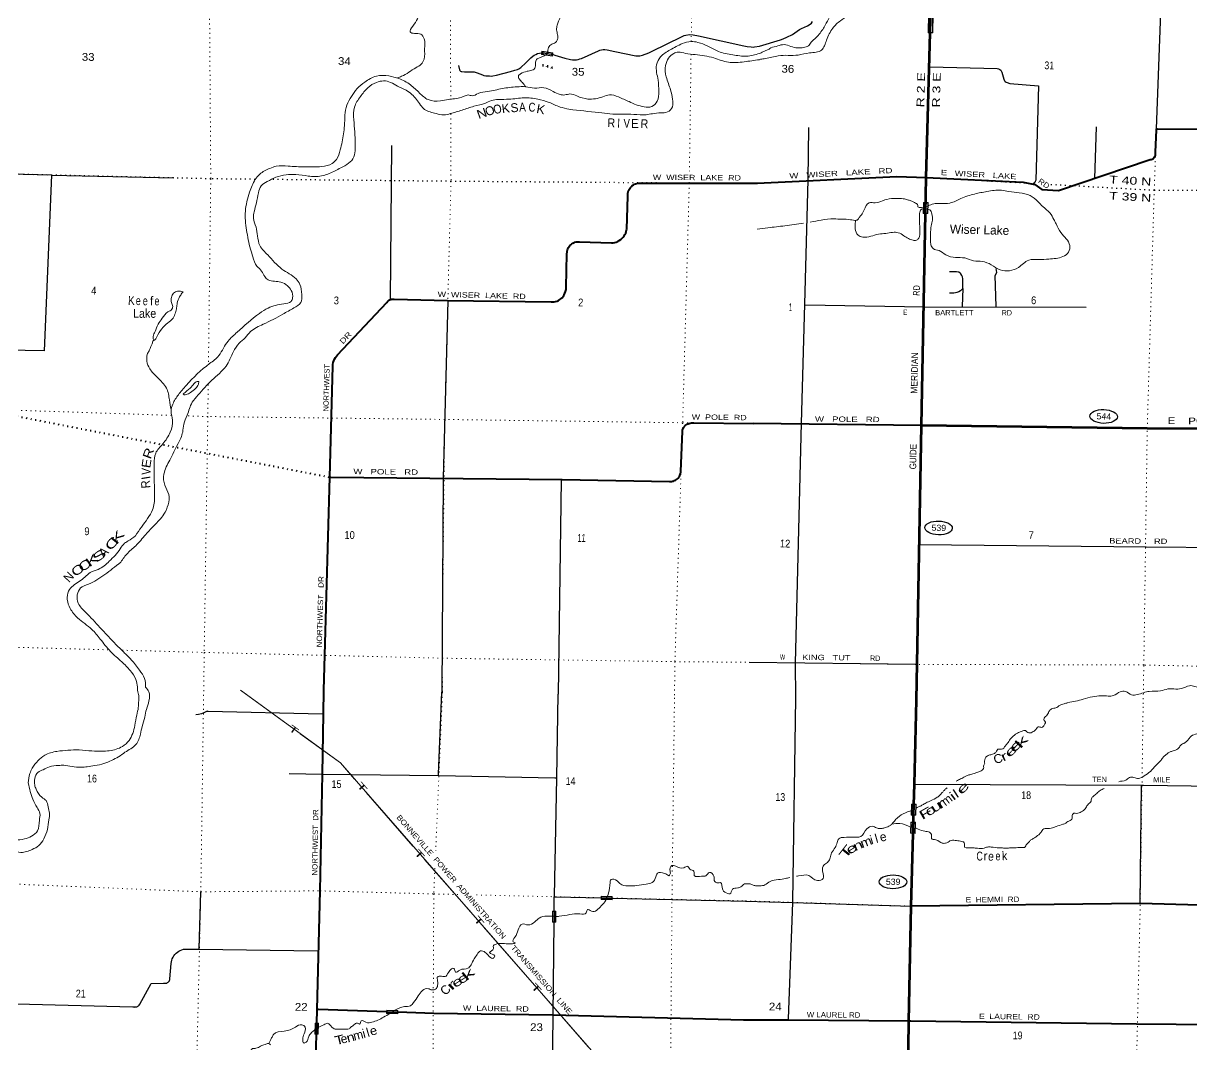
# Model space of a CAD drawing. Header units: feet. Extents: x -489137 to -242534, y 368785 to 558127.
# Drawn here: x -380919 to -354619, y 500724 to 523713 of the extents above; entities that cross this region are included whole.
import ezdxf
from ezdxf.enums import TextEntityAlignment as Align

# ---------------------------------------------------------------- set-up
doc = ezdxf.new("R2010")
doc.units = ezdxf.units.FT
doc.header["$LTSCALE"] = 70
doc.linetypes.add('DOTTED', pattern=[1.5, 0.3, -1.2])
doc.linetypes.add('MEDIUM_DASHED', pattern=[4.5, 3, -1.5])
for name, color, linetype, lineweight in [('17', 7, 'Continuous', 25), ('23', 7, 'Continuous', 70), ('26', 7, 'Continuous', 40), ('27', 7, 'Continuous', 13), ('29', 7, 'Continuous', 25), ('31', 7, 'Continuous', 13), ('39', 7, 'Continuous', 13), ('46', 7, 'Continuous', 13), ('53', 7, 'MEDIUM_DASHED', 40), ('59', 7, 'Continuous', 13), ('6', 7, 'DOTTED', 25), ('61', 7, 'Continuous', 13), ('7', 7, 'DOTTED', 13)]:
    doc.layers.add(name, color=color, linetype=linetype, lineweight=lineweight)
doc.layers.add('30', color=7, linetype='Continuous')
doc.layers.add('41', color=7, linetype='Continuous')

msp = doc.modelspace()

# ---------------------------------------------------------------- linework, layer by layer
at = {"layer": '17'}
for centre, major_axis in [((-356599.32, 514864.06), (-309.09, 9.51)), ((-360315.55, 512356.09), (-309.09, 9.51)), ((-361341.7, 504388.41), (-309.24, 1))]:
    msp.add_ellipse(centre, major_axis=major_axis, ratio=0.500121, dxfattribs=at)
at = {"layer": '23'}
for p, q in [((-360810.99, 508481), (-360700.85, 514659.45)), ((-360981.62, 501254.11), (-360935.31, 503840.79)), ((-361030.49, 498523.89), (-360981.62, 501254.11))]:
    msp.add_line(p, q, dxfattribs=at)
for points in [[(-360591.71, 520246.14), (-360503.53, 523498.7), (-360464.06, 524954.54), (-360392.43, 528489.81), (-360377.71, 529262.7), (-360349.55, 530742.4), (-360349.55, 530742.55)], [(-360700.85, 514659.45), (-360607.64, 519431.28), (-360591.71, 520246.14)], [(-350223.5, 514564.51), (-355617.92, 514596.64), (-360700.85, 514659.45)], [(-360935.31, 503840.79), (-360891.09, 505480.42), (-360880.14, 505886.38), (-360861.16, 506589.73), (-360810.99, 508481)]]:
    msp.add_lwpolyline(points, dxfattribs=at)
at = {"layer": '26'}
for p, q in [((-360700.86, 514658.8), (-364489.19, 514702.69)), ((-374315.26, 501208.54), (-374307, 501517.34)), ((-372740.56, 501463.48), (-372490.69, 501454.89)), ((-374315.26, 501208.54), (-374321.95, 500958.63)), ((-374379.49, 498807.74), (-374321.95, 500958.63))]:
    msp.add_line(p, q, dxfattribs=at)
for points in [[(-360591.71, 520246.14), (-358408.2, 520134.4), (-358148.94, 520082.52), (-357989.83, 519971.98), (-357612.82, 519952.09), (-355576.38, 520637.86), (-355551.33, 520646.3), (-355526.38, 520649.83), (-355525.34, 520650.04), (-355512.76, 520653.93), (-355500.65, 520659.12), (-355489.15, 520665.54), (-355478.38, 520673.13), (-355468.47, 520681.81), (-355459.52, 520691.47), (-355451.63, 520702.02), (-355444.88, 520713.33), (-355439.35, 520725.29), (-355435.11, 520737.76), (-355432.19, 520750.6), (-355430.77, 520762.5), (-355431.3, 520787.5), (-355430.36, 520812.5), (-355411.48, 521316.19), (-355410.55, 521341.19), (-355385.54, 521341), (-350044.22, 521299.57)], [(-364397.44, 520113.75), (-361255.33, 520265.88), (-360591.71, 520246.14)], [(-374022.37, 513498.92), (-373952.22, 515992.96), (-373948.89, 516034.56), (-373941.23, 516075.58), (-373929.33, 516115.57), (-373913.31, 516154.1), (-373893.35, 516190.74), (-373869.66, 516225.1), (-373848.9, 516249.92), (-372739.54, 517433.04), (-372716.06, 517458.08), (-372691.1, 517478.54), (-372690.64, 517478.88), (-372676.42, 517487.19), (-372661.41, 517493.96), (-372645.77, 517499.13), (-372629.67, 517502.64), (-372625.01, 517503.15), (-372600.13, 517504.64), (-372575.01, 517504), (-371369, 517472.95), (-369039.01, 517441.95), (-369004.99, 517441.83), (-368971.15, 517445.26), (-368937.85, 517452.21), (-368905.46, 517462.6), (-368874.34, 517476.33), (-368844.81, 517493.23), (-368817.22, 517513.12), (-368791.86, 517535.79), (-368790.37, 517537.43), (-368767.85, 517562.41), (-368752.66, 517587.43), (-368745.52, 517599.2), (-368727.18, 517638.1), (-368713, 517678.71), (-368703.15, 517720.57), (-368697.72, 517763.23), (-368697.22, 517770.92), (-368683, 518522.95), (-368681.92, 518534.14), (-368680.69, 518561.52), (-368676.6, 518588.63), (-368669.71, 518615.15), (-368660.08, 518640.81), (-368647.81, 518665.33), (-368633.06, 518688.42), (-368615.97, 518709.85), (-368596.73, 518729.37), (-368575.56, 518746.78), (-368552.69, 518761.88), (-368528.36, 518774.5), (-368502.84, 518784.51), (-368476.42, 518791.8), (-368449.38, 518796.29), (-368449.12, 518796.31), (-368424.22, 518797.9), (-368399.12, 518796.96), (-367682.04, 518769.86), (-367644.48, 518772.97), (-367607.45, 518779.98), (-367571.36, 518790.82), (-367536.6, 518805.38), (-367503.55, 518823.49), (-367472.58, 518844.96), (-367444.02, 518869.55), (-367418.18, 518896.99), (-367395.36, 518926.97), (-367375.79, 518959.18), (-367359.7, 518993.26), (-367347.26, 519028.83), (-367338.61, 519065.51), (-367336.58, 519077.91), (-367314, 519820.95), (-367312.34, 519836.67), (-367312.06, 519865.01), (-367308.83, 519893.17), (-367302.67, 519920.83), (-367293.65, 519947.69), (-367281.87, 519973.47), (-367267.46, 519997.87), (-367250.58, 520020.64), (-367231.42, 520041.51), (-367210.17, 520060.27), (-367187.08, 520076.71), (-367162.4, 520090.64), (-367136.4, 520101.91), (-367109.37, 520110.41), (-367081.59, 520116.03), (-367053.38, 520118.72), (-367044.99, 520118.94), (-364395.25, 520113.95)], [(-374022.37, 513498.92), (-374000, 513498.69), (-368792, 513444.95), (-366374.95, 513401.46), (-366352.61, 513400.27), (-366328.26, 513401.42), (-366304.16, 513405.1), (-366280.57, 513411.28), (-366257.76, 513419.9), (-366235.98, 513430.85), (-366215.46, 513444.02), (-366196.43, 513459.26), (-366179.1, 513476.41), (-366163.66, 513495.27), (-366150.27, 513515.65), (-366139.09, 513537.31), (-366130.23, 513560.03), (-366123.79, 513583.54), (-366119.85, 513607.6), (-366118.44, 513631.94), (-366084.04, 514526.95), (-366082.82, 514541.44), (-366079.67, 514558.77), (-366074.73, 514575.68), (-366068.05, 514591.98), (-366065.32, 514597.06), (-366049.73, 514622.13), (-366028.1, 514647.06), (-366017.67, 514657.61), (-365997.81, 514673.86), (-365976.37, 514687.95), (-365953.57, 514699.71), (-365929.66, 514709.03), (-365904.92, 514715.8), (-365879.6, 514719.95), (-365878.98, 514719.99), (-365854.12, 514721.42), (-365828.98, 514721.1), (-364484.55, 514703.93)], [(-374154.44, 508703.02), (-374135, 509493.95), (-374022.37, 513498.92)], [(-374307, 501517.34), (-374235.6, 504185.98), (-374187.71, 506814.36), (-374162.97, 508172.18), (-374154.44, 508703.02)], [(-350445.74, 503752.49), (-353094.39, 503825.24), (-355775.31, 503898.87), (-360935.31, 503840.79)], [(-372740.56, 501463.48), (-374278.56, 501516.36), (-374307, 501517.34)], [(-364706.18, 501278.49), (-368994.49, 501388.83), (-369006.57, 501389.14), (-371676.93, 501426.91), (-372490.69, 501454.89)], [(-360981.62, 501254.11), (-363696.77, 501271.88), (-364706.18, 501278.49)], [(-350490.59, 501157.75), (-350504.41, 501157.79), (-353163.45, 501158.84), (-353173.58, 501158.94), (-355859.95, 501187.02), (-360943.26, 501253.86), (-360981.62, 501254.11)]]:
    msp.add_lwpolyline(points, dxfattribs=at)
at = {"layer": '29'}
for p, q in [((-360512.3, 522737.77), (-358993.3, 522698.4)), ((-356801.71, 520222.76), (-356756.71, 521385.49)), ((-372634, 520966.95), (-372665.17, 517493.96)), ((-380289, 520294.95), (-382369, 520344.95)), ((-380289, 520294.95), (-377534, 520237.95)), ((-359768.64, 517746.11), (-359781.85, 517337.53)), ((-368808.95, 513438.99), (-368876.42, 508613.22)), ((-360821.62, 509284.17), (-364577.51, 509328.37)), ((-367911.5, 504027.46), (-367661.55, 504021.93)), ((-368969.39, 503731.02), (-368972.07, 503481.03))]:
    msp.add_line(p, q, dxfattribs=at)
for points in [[(-355410.54, 521341.33), (-355262.96, 525375.41), (-355222.01, 526589)], [(-364343.84, 523199.77), (-363872.55, 523340.18), (-363811.74, 523361.59), (-363732.94, 523398.76), (-363606.84, 523461.84), (-363444.7, 523573.37), (-363404.18, 523597.02), (-363264.57, 523660.1), (-363208.26, 523692.77), (-363178.99, 523717.56), (-363152.9, 523751.39)], [(-368727.09, 522927.59), (-368605.22, 522896.83), (-368556.02, 522890.97), (-368519.71, 522891.55), (-368468.17, 522894.48), (-368428.34, 522901.51), (-368388.52, 522910.89), (-368351.03, 522924.37), (-367971.51, 523097.82), (-367938.71, 523109.54), (-367907.09, 523117.16), (-367864.92, 523122.44), (-367830.95, 523121.26), (-367775.89, 523114.23), (-367606.05, 523079.07), (-367128.14, 522980.62), (-367080.1, 522978.28), (-367042.62, 522982.97), (-366982.89, 522999.37), (-366837.64, 523050.94), (-366761.5, 523084.93), (-366102.03, 523411.91), (-366044.62, 523437.69), (-366004.8, 523448.25), (-365923.98, 523458.79), (-365840.81, 523452.93), (-365717.82, 523435.35), (-364701.08, 523205.64), (-364626.7, 523191.86), (-364534.16, 523180.73), (-364492.58, 523179.55), (-364458.02, 523180.73), (-364344.37, 523196.47)], [(-371127, 522765.95), (-371097.88, 522667.42), (-371092.02, 522653.94), (-371077.96, 522639.88), (-371065.08, 522631.68), (-371051.02, 522627.57), (-370985.43, 522622.88), (-370896.41, 522622.88), (-370788.64, 522622.3), (-370767.56, 522618.2), (-370701.96, 522597.1), (-370582.48, 522550.81), (-370552.03, 522540.85), (-370509.86, 522533.23), (-370455.98, 522529.13), (-370423.17, 522527.96), (-370388.04, 522527.37), (-370352.91, 522531.47), (-370270.91, 522547.88), (-369949.97, 522632.26), (-369851.57, 522655.7), (-369798.84, 522673.87), (-369767.24, 522690.86), (-369723.88, 522717.23), (-369701.64, 522733.05), (-369624.33, 522808.05), (-369497.83, 522936.97), (-369452.13, 522975.06), (-369418.18, 522997.91), (-369383.02, 523014.91), (-369343.21, 523030.73), (-369301.02, 523042.16), (-369263.56, 523047.13), (-369241.28, 523048.02), (-369219.05, 523047.13), (-369038.67, 523019.01), (-368991.81, 523009.63), (-368956.64, 522999.97), (-368727.09, 522927.59)], [(-358993.3, 522698.4), (-358963.69, 522691.32), (-358934.42, 522675.55), (-358916.41, 522657.52), (-358893.89, 522612.46), (-358846.6, 522457.01), (-358828.59, 522418.71), (-358815.08, 522405.19), (-358797.06, 522391.67), (-358772.29, 522380.41), (-358707.81, 522362.65)], [(-358707.81, 522362.65), (-358065.14, 522306.92), (-358128.62, 520183.29)], [(-363530.65, 508525.6), (-363537.54, 509321.88), (-363400.3, 514712.34), (-363326.96, 517392.3), (-363253.04, 520193.68), (-363233.97, 521371.11)], [(-380288.38, 520294.84), (-380452, 516338.95), (-381731, 516362.95)], [(-358128.62, 520183.29), (-358138.41, 520151.08), (-358150.8, 520133.62), (-358193.58, 520093.07)], [(-359020.96, 517336.03), (-359044.35, 518036.73), (-359006.57, 518104.75), (-359018.83, 518192.04)], [(-359768.64, 517746.11), (-359766.42, 517896.99), (-359770.93, 517962.32), (-359777.68, 518007.38), (-359788.94, 518038.92), (-359811.46, 518072.72), (-359831.73, 518092.99), (-359863.25, 518108.77), (-359912.79, 518117.78), (-360068.16, 518117.78)], [(-359768.64, 517746.11), (-359805.83, 517704.92), (-359824.97, 517689.72), (-359858.75, 517670), (-359901.53, 517653.67), (-359936.43, 517645.21), (-359975.84, 517640.15), (-360068.16, 517637.9)], [(-371367, 517474.95), (-371465, 513474.95), (-371495.09, 508658.12)], [(-363319.15, 517380), (-360633.74, 517330.78), (-356992.7, 517326.65)], [(-360749.95, 511980.35), (-355644.51, 511931.91), (-350264.29, 511888.08)], [(-371571.59, 506779.05), (-371570.24, 506811.17), (-371495.09, 508658.12)], [(-368969.39, 503731.02), (-368965.97, 504050.81), (-368965.78, 504068.29), (-368913.43, 506730.97), (-368876.42, 508613.22)], [(-363593.87, 503923.33), (-363593.05, 503944.56), (-363530.65, 508525.6)], [(-376780.2, 508230.01), (-376800.18, 508219.87), (-376843.84, 508197.72), (-376910.52, 508172.25), (-376979.5, 508153.89), (-377037.13, 508144.3)], [(-376780.2, 508230.01), (-376760.18, 508229.57), (-374188.5, 508172.74), (-374162.97, 508172.18)], [(-374932.69, 506824.41), (-374187.71, 506814.36), (-371571.59, 506779.05), (-371569.11, 506779.02)], [(-371569.11, 506779.02), (-368951.12, 506731.65), (-368913.43, 506730.97)], [(-360861.16, 506589.73), (-360855.79, 506589.7), (-355746.68, 506562.77)], [(-355775.31, 503898.87), (-355775.1, 503918.87), (-355746.86, 506545.88), (-355746.68, 506562.77)], [(-355746.68, 506562.77), (-355700.26, 506562.52), (-353014.1, 506528.9), (-350366.96, 506495.78)], [(-376960.48, 502869.67), (-376960.25, 502878.04), (-376924.41, 504165.15)], [(-368965.97, 504050.81), (-368942.73, 504050.3), (-367911.5, 504027.46)], [(-367661.55, 504021.93), (-366317.82, 503992.18), (-364661.97, 503956.49)], [(-364661.97, 503956.49), (-363593.87, 503923.33), (-360935.31, 503840.79)], [(-363696.77, 501271.88), (-363695.6, 501301.8), (-363593.87, 503923.33)], [(-369023.07, 498721.8), (-369023.07, 498722), (-368994.49, 501388.83), (-368972.07, 503481.03)], [(-377592.53, 502547.56), (-377587.53, 502585.15), (-377578.62, 502622.01), (-377565.92, 502657.74), (-377549.54, 502691.94), (-377529.69, 502724.24), (-377506.56, 502754.29), (-377480.42, 502781.76), (-377451.55, 502806.35), (-377420.27, 502827.78), (-377386.92, 502845.83), (-377351.87, 502860.29), (-377315.5, 502871.01), (-377302.13, 502873.93), (-376960.48, 502869.67), (-374298.46, 502836.49)], [(-377762.24, 502109.27), (-377750.79, 502106.54), (-377739.12, 502105.01), (-377727.35, 502104.72), (-377715.62, 502105.65), (-377704.05, 502107.81), (-377692.76, 502111.17), (-377681.89, 502115.68), (-377671.55, 502121.31), (-377661.86, 502127.99), (-377652.92, 502135.64), (-377644.82, 502144.19), (-377637.67, 502153.54), (-377631.53, 502163.58), (-377626.47, 502174.21), (-377622.55, 502185.31), (-377619.82, 502196.76), (-377618.35, 502207.71), (-377592.53, 502547.56)], [(-378309.96, 501612.22), (-378299.04, 501632.2), (-378043.07, 502100.57), (-377762.24, 502109.27)], [(-382247.83, 501676.55), (-378455.4, 501574.91), (-378435.3, 501574.37)], [(-378435.3, 501574.37), (-378415.4, 501571.83), (-378407.15, 501571.39), (-378392.95, 501572.13), (-378378.9, 501574.34), (-378365.16, 501578.02), (-378351.88, 501583.11), (-378339.2, 501589.55), (-378329.99, 501595.53), (-378309.96, 501612.22)]]:
    msp.add_lwpolyline(points, dxfattribs=at)
msp.add_lwpolyline([(-367904.15, 503998.55), (-367902.81, 504057.54), (-367668.86, 504052.22), (-367670.2, 503993.23)], close=True, dxfattribs=at)
at = {"layer": '29', "linetype": 'DOTTED', "lineweight": 100}
for centre, radius, start, end in [((-369196.08, 522530.08), 518.58, 68.61651, 94.63707), ((-369344.46, 521825.25), 945.53, 69.13323, 86.75496)]:
    msp.add_arc(centre, radius, start, end, dxfattribs=at)
at = {"layer": '31'}
for p, q in [((-369245.83, 523087.54), (-368998.58, 523050.56)), ((-368998.58, 523050.56), (-369009.67, 522976.38)), ((-367912.33, 503990.74), (-367910.63, 504065.72)), ((-367662.39, 503985.06), (-367912.33, 503990.74)), ((-368932.59, 503730.67), (-368934.98, 503480.68)), ((-368934.98, 503480.68), (-369009.97, 503481.39))]:
    msp.add_line(p, q, dxfattribs=at)
for points in [[(-369009.67, 522976.38), (-369256.92, 523013.36), (-369245.83, 523087.54)], [(-367910.63, 504065.72), (-367660.69, 504060.04), (-367662.39, 503985.06)], [(-369009.97, 503481.39), (-369007.58, 503731.38), (-368932.59, 503730.67)]]:
    msp.add_lwpolyline(points, dxfattribs=at)
for points in [[(-369247.82, 523020.09), (-369239.09, 523078.44), (-369007.67, 523043.82), (-369016.4, 522985.47)], [(-368999.66, 503723.3), (-368940.66, 503722.75), (-368942.89, 503488.75), (-369001.89, 503489.3)]]:
    msp.add_lwpolyline(points, close=True, dxfattribs=at)
at = {"layer": '39'}
msp.add_line((-364325.46, 522905.32), (-364352.28, 522889.89), dxfattribs=at)
for points in [[(-369145, 523008.95), (-369109, 523105.95), (-369096, 523172.95), (-369024, 523242.95), (-368916, 523303.95), (-368890, 523371.95), (-368899, 523483.95), (-368915, 523594.95), (-368892, 523695.95), (-368690, 524189.95), (-368621, 524443.95), (-368579, 524535.95), (-368457, 524596.95), (-368310, 524618.95), (-367401, 524732.95), (-367291, 524749.95), (-367144, 524832.95), (-366987, 524929.95), (-365903, 525899.95), (-365818, 525977.95), (-365380, 526276.95), (-364452, 526833.95), (-364283, 526924.95)], [(-371206.27, 526789.1), (-371122, 526714.95), (-370953, 526476.95), (-370911, 526338.95), (-370989, 526120.95), (-371028, 525795.95), (-371093, 525383.95), (-371186, 525036.95), (-371294, 524691.95), (-371353, 524510.95), (-371532, 524330.95), (-371747, 524175.95), (-371883, 524074.95), (-372046, 523817.95), (-372152, 523645.95), (-372213, 523520.95), (-372112, 523484.95), (-371973, 523468.95), (-371897, 523365.95), (-371886, 523142.95), (-371898, 522906.95), (-371962, 522793.95), (-372083, 522712.95), (-372404, 522520.95), (-372498, 522483.95)], [(-364093.34, 523164.56), (-363935.58, 523204.9), (-363791.65, 523234.32), (-363643.17, 523192.81), (-363490.45, 523161.33), (-363353.04, 523168.62), (-363247.28, 523206.92), (-363180.9, 523290.55), (-363071.77, 523391.52), (-362984.84, 523492.94), (-362903.69, 523606.62), (-362867.93, 523674.69), (-362771.32, 523850.79), (-362701.86, 523984.95), (-362590.84, 524079.81), (-362417.32, 524171.35), (-362206.47, 524215.58), (-361917.61, 524320.94), (-361585.01, 524490.16), (-361440.56, 524543.84), (-361262.09, 524677.79), (-360960.31, 524916.45), (-360781.54, 525064.55), (-360616.66, 525225.08), (-360508.68, 525325.84)], [(-360516.85, 525119.21), (-360694.73, 524971.69), (-360835.51, 524711.5), (-361426.34, 524264.28), (-361673.42, 524224.84), (-362169.33, 523969.94), (-362524.73, 523772.86), (-362697.91, 523602.38), (-362836.81, 523336.08), (-362948.56, 523111.72), (-363222.39, 523048.55), (-363475.75, 522999.13), (-363924.14, 522984.07), (-364212.14, 522919.18), (-364325.46, 522905.32)], [(-364349.31, 523033.41), (-364637, 522972.95), (-364949, 523005.95), (-365272, 523080.95), (-365511, 523199.95), (-365733, 523284.95), (-365886, 523304.95), (-366086, 523255.95), (-366361, 523115.95), (-366576, 522956.95), (-366664, 522779.95), (-366631, 522434.95), (-366614, 522181.95), (-366648, 521961.95), (-366773, 521839.95), (-366946, 521831.95), (-367284, 521950.95), (-367524, 522055.95), (-367726, 522104.95), (-367874, 522060.95), (-368211, 522008.95), (-368460, 522077.95), (-368615, 522124.95), (-368727, 522101.95), (-368838, 522109.95), (-368995, 522178.95), (-369200, 522262.95), (-369411, 522255.95), (-369611, 522284.95), (-369810, 522283.95), (-370137, 522244.95), (-370464, 522180.95), (-370684, 522134.95), (-370814, 522081.95), (-370907, 522101.95), (-370997, 522070.95), (-371214, 522015.95), (-371350, 521998.95), (-371531, 521967.95), (-371806, 521995.95), (-371998, 522142.95), (-372206, 522329.95), (-372466, 522469.95), (-372690, 522527.95), (-372973, 522523.95), (-373233, 522391.95), (-373405, 522242.95), (-373533, 522067.95), (-373638, 521872.95), (-373691, 521409.95), (-373743, 521048.95), (-373786, 520862.95), (-373870, 520651.95), (-373965, 520557.95), (-374207, 520490.95), (-374590, 520481.95), (-374957, 520499.95), (-375226, 520495.95), (-375371, 520448.95), (-375598, 520316.95), (-375699, 520198.95), (-375825, 519910.95), (-375922, 519484.95), (-375894, 519059.95), (-375805, 518626.95), (-375753, 518457.95), (-375661, 518247.95), (-375555, 518136.95), (-375486, 518011.95), (-375408, 517941.95), (-375121, 517887.95), (-374974, 517805.95), (-374889, 517699.95), (-374857, 517530.95), (-374892, 517454.95), (-375057, 517398.95), (-375409, 517304.95), (-375606, 517183.95), (-376108, 516759.95), (-376312, 516560.95), (-376416, 516401.95), (-376517, 516234.95), (-376727, 516055.95), (-377257, 515559.95), (-377430, 515353.95), (-377555, 515142.95), (-377592, 514983.95), (-377562, 514778.95), (-377611, 514511.95), (-377783, 514244.95), (-377940, 514036.95), (-377974, 513800.95), (-377973, 513415.95), (-377966, 513064.95), (-378009, 512763.95), (-378124, 512566.95), (-378397, 512180.95)], [(-364093.34, 523164.56), (-364132.22, 523132.93), (-364201.19, 523100.09), (-364270.17, 523070.53), (-364345.71, 523031.12)], [(-364350.38, 522893.83), (-364694, 522847.95), (-365048, 522836.95), (-365375, 522934.95), (-365792, 523009.95), (-366012, 523037.95), (-366178, 523064.95), (-366279, 523033.95), (-366394, 522929.95), (-366462, 522764.95), (-366447, 522507.95), (-366348, 522213.95), (-366307, 522002.95), (-366309, 521834.95), (-366416, 521718.95), (-366569, 521698.95), (-366757, 521679.95), (-366902, 521655.95), (-367173, 521663.95), (-367716, 521673.95), (-367961, 521703.95), (-368636, 521782.95), (-368836, 521829.95), (-369084, 521932.95), (-369340, 522007.95), (-369646, 522034.95), (-369984, 522004.95), (-370226, 521998.95), (-370384, 521972.95), (-370519, 521915.95), (-370775, 521846.95), (-371042, 521759.95), (-371308, 521680.95), (-371453, 521650.95), (-371628, 521682.95), (-371886, 521775.95), (-371978, 521874.95), (-372171, 522112.95), (-372305, 522209.95), (-372497, 522295.95), (-372651, 522384.95), (-372809, 522417.95), (-372969, 522383.95), (-373162, 522264.95), (-373333, 522062.95), (-373464, 521829.95), (-373480, 521540.95), (-373446, 520995.95), (-373528, 520627.95), (-373682, 520508.95), (-373933, 520380.95), (-374206, 520277.95), (-374508, 520275.95), (-374783, 520308.95), (-375006, 520303.95), (-375232, 520248.95), (-375430, 520149.95), (-375563, 520052.95), (-375628, 519897.95), (-375674, 519669.95), (-375722, 519473.95), (-375738, 519324.95), (-375682, 519124.95), (-375647, 518927.95), (-375595, 518708.95), (-375418, 518499.95), (-375098, 518180.95), (-374780, 517958.95), (-374694, 517836.95), (-374651, 517608.95), (-374672, 517428.95), (-374828, 517307.95), (-375075, 517167.95), (-375520, 516939.95), (-375804, 516773.95), (-375926, 516635.95), (-376061, 516513.95), (-376190, 516323.95), (-376355, 515997.95), (-376675, 515682.95), (-376982, 515348.95), (-377119, 515182.95), (-377232, 514890.95), (-377310, 514687.95), (-377333, 514511.95), (-377438, 514251.95), (-377624, 513879.95), (-377754, 513567.95), (-377736, 513316.95), (-377648, 513108.95), (-377661, 512875.95), (-377756, 512662.95), (-377978, 512406.95), (-378137, 512240.95), (-378366, 511979.95), (-378569, 511789.95), (-378728, 511585.95)], [(-369609, 522283.95), (-369685, 522381.95), (-369751, 522452.95), (-369776, 522522.95), (-369731, 522574.95), (-369576, 522632.95), (-369476, 522659.95), (-369419, 522684.95), (-369389, 522781.95), (-369376, 522886.95), (-369318, 522928.95), (-369247, 522957.95), (-369145, 523008.95)], [(-360552.14, 519602.86), (-360424.81, 519649.75), (-360285.38, 519657), (-360061.1, 519668.56), (-359812.72, 519768.69), (-359503.74, 519871.61), (-359226, 519928.63), (-358902.47, 519956.37), (-358735.49, 519930.67), (-358497.94, 519901.49), (-358255.13, 519835.78), (-358078.38, 519700.61), (-357967.73, 519589.04), (-357809.35, 519444.12), (-357721.63, 519298.62), (-357671.24, 519200.45), (-357562.41, 519003.93), (-357444.3, 518863.88), (-357360.74, 518712.4), (-357390.21, 518561.23), (-357515.43, 518462.62), (-357833.47, 518408.45), (-358059.82, 518394.9), (-358286.12, 518383.37), (-358519.78, 518216.17), (-358721.11, 518145.43), (-358928.57, 518165.89), (-359132.02, 518279.36), (-359332.3, 518352.29), (-359527.7, 518370.48), (-359726.22, 518431.23), (-359931.83, 518443.56), (-360150.57, 518502.7), (-360305.99, 518596.98), (-360436.22, 518642.15), (-360486.91, 518726.17), (-360494.78, 518829.55), (-360497.64, 518979.36), (-360479.81, 519153.04), (-360454.77, 519286.09), (-360466, 519421.91), (-360514.4, 519518.03), (-360559.76, 519530.39)], [(-363203.56, 519238.46), (-362955.55, 519284.96), (-362670.4, 519311.46), (-362499, 519303.89), (-362299.4, 519293.71), (-362168.47, 519280.9), (-362133.88, 519294.35), (-362100.61, 519340.21), (-362052.86, 519401.96), (-361987.86, 519515.98), (-361879.59, 519671.61), (-361742.26, 519674.85), (-361577.81, 519720.03), (-361376.96, 519768.52), (-361213.51, 519767.17), (-361084.43, 519762.49), (-360994.16, 519736.35), (-360920.07, 519708.52), (-360860.15, 519678.95), (-360816.24, 519655.78), (-360792.42, 519637.08), (-360779.38, 519586.21), (-360751.48, 519569.45), (-360703.1, 519566.44), (-360552.14, 519602.86)], [(-362186.75, 519281.34), (-362190.08, 519214.56), (-362192.75, 519089.14), (-362129.2, 518946.17), (-362017.13, 518901.36), (-361843.15, 518920.04), (-361666.46, 518971.05), (-361504.71, 518983.91), (-361350.83, 519007.04), (-361223.81, 519000.38), (-361100.11, 518933.08), (-360994.48, 518870.19), (-360888.37, 518829.55), (-360815.66, 518832.1), (-360762.21, 518877.55), (-360738.5, 518947.9), (-360734.58, 519036.86), (-360736.8, 519121.9), (-360741.44, 519188.78), (-360747.39, 519288.07), (-360745.02, 519399.33), (-360737.62, 519461.91), (-360724.49, 519510.2), (-360559.76, 519530.39)], [(-364401, 519081.98), (-364158.17, 519111.39), (-363777.76, 519156.18), (-363354.01, 519213.32)], [(-377323, 517672.95), (-377446, 517682.95), (-377540, 517639.95), (-377586, 517540.95), (-377591, 517453.95), (-377560, 517364.95), (-377574, 517279.95), (-377664, 517216.95), (-377791, 517074.95), (-377885, 516941.95), (-377954, 516772.95), (-377996, 516662.95), (-377983, 516580.95), (-377890, 516698.95), (-377776, 516869.95), (-377674, 516963.95), (-377548, 517078.95), (-377496, 517197.95), (-377470, 517312.95), (-377456, 517415.95), (-377401, 517556.95), (-377350, 517636.95), (-377323, 517672.95)], [(-378132.36, 516260.82), (-378091, 516342.95), (-378046, 516437.95), (-378021, 516499.95), (-377993, 516573.95), (-377989, 516579.95)], [(-377595, 515016.95), (-377630, 515234.95), (-377699, 515501.95), (-377908, 515747.95), (-378072, 515936.95), (-378140, 516109.95), (-378132.36, 516260.82)], [(-377319, 515376.95), (-377165, 515503.95), (-377079, 515597.95), (-377009, 515649.95), (-376979, 515652.95), (-376980, 515590.95), (-377038, 515497.95), (-377159, 515402.95), (-377255, 515355.95), (-377297, 515351.95), (-377319, 515376.95)], [(-378397, 512180.95), (-378559, 512060.95), (-378639, 512011.95), (-378738, 511883.95), (-378985, 511605.95), (-379235, 511422.95), (-379416, 511348.95), (-379533, 511247.95), (-379798, 511054.95), (-379901, 510930.95), (-379930, 510742.95), (-379866, 510543.95), (-379697, 510330.95), (-379379, 510070.95), (-379189, 509854.95), (-378956, 509575.95), (-378705, 509341.95), (-378513, 509145.95), (-378384, 508941.95), (-378348.72, 508775.59)], [(-378728, 511585.95), (-378911, 511438.95), (-379265, 511184.95), (-379451, 511089.95), (-379632, 511003.95), (-379705, 510850.95), (-379684, 510662.95), (-379511, 510448.95), (-379196, 510114.95), (-379004, 509910.95), (-378661, 509559.95), (-378489, 509386.95), (-378306, 509152.95), (-378191, 508964.95), (-378170, 508771.73)], [(-357404.49, 508424.55), (-357230.46, 508455.38), (-357061.97, 508500.48), (-356846.87, 508554.74), (-356664.73, 508577.3), (-356495.31, 508571.79), (-356382.11, 508579.58), (-356226.84, 508667.45), (-356103.64, 508670.98), (-355971.91, 508601.49), (-355702.51, 508646.54), (-355572.7, 508676.24), (-355318.16, 508687.19), (-355153.75, 508730.36), (-355018.48, 508731.62), (-354846.79, 508738.2), (-354667.78, 508803.33), (-354543, 508786.59), (-354436.54, 508762.13), (-354301.36, 508854.47), (-354158.02, 508950.68), (-354048.17, 508990.91), (-353887.7, 509133.32), (-353728.46, 509312.18), (-353531.38, 509468), (-353261.06, 509650.64), (-353064.06, 509802.42), (-352803.95, 509979.2), (-352703.19, 510066.17), (-352558.31, 510140.09), (-352395.65, 510290.55), (-352187.23, 510409.7), (-351991.9, 510577.7), (-351729.25, 510873.83), (-351518.15, 510835.09), (-351178.56, 510858.44), (-350960.51, 510766.94), (-350714.71, 510840.8), (-350511.87, 510982.33), (-350350.67, 511053.44)], [(-378170, 508771.73), (-378093.21, 508665.67), (-378092.15, 508461.27), (-378149.6, 508271.33), (-378186.77, 508097.48), (-378244.31, 507887.31), (-378283.51, 507713.47), (-378387.61, 507481.27), (-378632.87, 507304.43), (-378774.74, 507203.96), (-378932.68, 507123.81), (-379104.73, 507049.8), (-379313, 507006.33), (-379480.8, 506978.85), (-379618.21, 506969.43), (-379824.18, 506984.63), (-380005.86, 507011.86), (-380131.12, 507008.44), (-380333.28, 506977.09), (-380474.98, 506913.04), (-380592.43, 506852.93), (-380661.76, 506713.64), (-380664.45, 506569.97), (-380630.55, 506474.69), (-380506.16, 506291.93), (-380407.53, 506216.55), (-380361.73, 506074.66), (-380334.09, 505936.91), (-380342.88, 505785.18), (-380378.24, 505568.83), (-380460.04, 505354.73), (-380571.84, 505205.54), (-380719.72, 505117.25), (-380843.16, 505069.3), (-380974.55, 505051.75), (-381168.34, 505081.06), (-381331.9, 505096.05), (-381513.92, 505050.43), (-381591.1, 504959.75), (-381682.91, 504765.94), (-381748.17, 504634.73), (-381704.52, 504464.52), (-381559.83, 504301.9), (-381433.12, 504183.88), (-381326.97, 503989.07), (-381279.36, 503800.63), (-381205.36, 503642.41), (-381196.27, 503425.83), (-381221.27, 503264.06), (-381314.78, 503139.06), (-381537.45, 503039), (-381713.58, 502956.92), (-381833.38, 502825.98), (-382114.9, 502669.56), (-382327.6, 502541.12), (-382477.4, 502475.09), (-382653.55, 502388.96), (-382762.9, 502330.83), (-382854.32, 502219.99), (-382978.25, 502068.84), (-383116.16, 501952.16), (-383270.19, 501843.66), (-383401.89, 501759.33), (-383559.91, 501662.99), (-383699.65, 501586.8), (-383859.49, 501530.94), (-384019.37, 501469.01), (-384167.19, 501392.86), (-384393.96, 501280.68), (-384458.77, 501244.58), (-384492.11, 501221.79)], [(-378325.04, 508432.29), (-378319.76, 508491.02), (-378319.76, 508579.51), (-378336.61, 508634.29), (-378348.72, 508775.59)], [(-380807.66, 506615.22), (-380772.32, 506829.55), (-380719.26, 506944.63), (-380589.17, 507118.01), (-380437.11, 507236.64), (-380163.98, 507326.33), (-379915.4, 507349.36), (-379660.83, 507358.19), (-379378.13, 507334.5), (-379149.9, 507327.28), (-378826.47, 507374.21), (-378688.82, 507436.25), (-378540.73, 507569.07), (-378411.88, 507908.4), (-378368.36, 508142.92), (-378331.21, 508312.73), (-378325.04, 508432.29)], [(-359916.14, 506654.54), (-359891.69, 506669.46), (-359794.36, 506717.82), (-359743.66, 506746.05), (-359684.86, 506772.23), (-359613.91, 506800.4), (-359516.65, 506824.43), (-359433.54, 506856.61), (-359354.48, 506890.83), (-359319.97, 506921.14), (-359297.58, 506961.62), (-359305.59, 506992.06), (-359279.11, 507044.69), (-359279.02, 507075.11), (-359274.8, 507135.92), (-359254.38, 507194.66), (-359221.91, 507220.91), (-359142.85, 507251.08), (-359057.72, 507281.23), (-359008.98, 507333.8), (-358984.57, 507372.25), (-358897.5, 507371.98), (-358810.2, 507450.78), (-358769.56, 507503.37), (-358732.97, 507549.89), (-358702.46, 507598.46), (-358686.22, 507612.6), (-358627.33, 507673.25), (-358568.47, 507721.72), (-358515.74, 507749.95), (-358436.69, 507778.09), (-358359.71, 507792.04), (-358325.37, 507763.55), (-358282.91, 507741.12), (-358183.61, 507769.2), (-358118.66, 507825.77), (-358100.36, 507850.04), (-358071.93, 507878.34), (-357990.98, 507865.92), (-357962.58, 507884.09), (-357936.17, 507914.42), (-357919.88, 507944.78), (-357909.64, 507985.3), (-357941.93, 508021.89), (-357937.73, 508072.57), (-357905.22, 508113.02), (-357868.68, 508145.35), (-357844.25, 508191.9), (-357829.98, 508222.27), (-357809.65, 508252.62), (-357771.1, 508280.89), (-357718.4, 508296.95), (-357633.27, 508327.1), (-357604.85, 508353.37), (-357491.34, 508395.6), (-357410.57, 508421.14)], [(-356260.12, 506637.5), (-356259.25, 506637.98), (-356101.21, 506676.01), (-356018.01, 506738.61), (-355920.81, 506740.34), (-355813.57, 506713.65), (-355687.86, 506774.09), (-355547.86, 506875.03), (-355421.92, 507010.49), (-355308.19, 507129.76), (-355257.38, 507194.49), (-355196.48, 507249.04), (-355084.9, 507321.69), (-355056.53, 507329.71), (-355005.87, 507345.78), (-354910.54, 507402.25), (-354849.58, 507477.08), (-354794.82, 507505.3), (-354681.14, 507608.35), (-354630.34, 507669.02), (-354500.6, 507721.34), (-354378.94, 507779.76), (-354249.17, 507844.24), (-354068.7, 507932.9), (-353908.45, 508033.78), (-353827.15, 508138.96), (-353810.81, 508189.6)], [(-384576.46, 501351.8), (-384451.77, 501446.91), (-384378.8, 501499.16), (-384044.68, 501671.51), (-383785.43, 501817.93), (-383574.93, 501905.91), (-383416.75, 502038.67), (-383183.76, 502183.2), (-382938.57, 502347.91), (-382859.25, 502462.86), (-382771.88, 502571.69), (-382607.6, 502710.5), (-382401.23, 502780.28), (-382221.18, 502836.04), (-382022.92, 502899.79), (-381863, 502969.82), (-381700.9, 503076.25), (-381526.63, 503192.75), (-381439.2, 503313.73), (-381392.01, 503471.34), (-381389.05, 503671.67), (-381446.77, 503856.11), (-381553.11, 504010.45), (-381677.63, 504166.9), (-381783.98, 504319.22), (-381843.68, 504511.77), (-381806.32, 504726.09), (-381748.92, 504905.91), (-381681.43, 505083.65), (-381573.8, 505204.53), (-381484.59, 505274.91), (-381306.66, 505308.41), (-381106.59, 505327.64), (-380892.33, 505354.89), (-380738.52, 505416.85), (-380598.58, 505535.54), (-380559.08, 505774.13), (-380546.23, 505929.89), (-380610.26, 506061.75), (-380706.35, 506248.42), (-380764.13, 506420.72), (-380807.66, 506615.22)], [(-360837.81, 505600.05), (-360773.63, 505575.29), (-360627.98, 505526.18), (-360520.73, 505503.55), (-360472.34, 505434.46), (-360472.55, 505361.47), (-360377.45, 505336.85), (-360231.89, 505259.35), (-360156.97, 505259.12), (-360098.18, 505283.27), (-360059.63, 505311.53), (-360002.89, 505325.55), (-359881.44, 505315.04), (-359820.72, 505304.71), (-359770.15, 505288.34), (-359753.96, 505286.26), (-359733.83, 505243.62), (-359721.91, 505164.51), (-359659.17, 505154.18), (-359535.65, 505155.83), (-359442.55, 505143.37), (-359290.67, 505148.99), (-359215.69, 505171.06), (-359130.64, 505172.82), (-358954.54, 505152), (-358879.62, 505151.77), (-358778.4, 505145.38), (-358697.38, 505153.24), (-358567.79, 505154.87), (-358496.9, 505160.73), (-358407.81, 505160.45), (-358363.22, 505176.54), (-358342.84, 505223.11), (-358283.95, 505279.7), (-358271.75, 505297.91), (-358221, 505342.36), (-358154.07, 505380.67), (-358085.09, 505429.12), (-358034.34, 505473.57), (-357985.54, 505544.38), (-357944.93, 505584.81), (-357888.23, 505586.66), (-357748.46, 505606.51), (-357669.41, 505634.65), (-357517.4, 505684.87), (-357450.5, 505713.04), (-357405.86, 505745.35), (-357316.62, 505797.79), (-357310.38, 505852.51), (-357271.68, 505933.49), (-357208.92, 505929.25), (-357103.52, 505965.42), (-357012.21, 506034.07), (-356959.31, 506123.12), (-356882.12, 506206.01), (-356875.89, 506260.73), (-356829.16, 506317.36), (-356756.08, 506379.99), (-356678.95, 506444.63), (-356584.74, 506491.44)], [(-360823.18, 506046.51), (-360770.16, 506076.08), (-360711.36, 506102.26), (-360674.86, 506122.42), (-360597.79, 506164.76), (-360486.27, 506217.13), (-360344.32, 506291.71), (-360283.42, 506344.24), (-360234.68, 506396.8), (-360189.98, 506447.36), (-360139.22, 506495.86), (-360124.14, 506505.97)], [(-360928.02, 505989.65), (-361063.75, 505944.88), (-361239.11, 505833.17), (-361310.25, 505756.57), (-361379.43, 505677.9), (-361435.17, 505641.25), (-361545.64, 505600.26), (-361633, 505586.83), (-361713.37, 505603.51), (-361809.32, 505638.86), (-361930.39, 505582.03), (-362069.26, 505408.53), (-362245.57, 505395.88), (-362439.87, 505389.86), (-362564.17, 505359.41), (-362601.28, 505271.64), (-362643.13, 505161.79), (-362723.8, 505039.01), (-362759.52, 504930.99), (-362798.59, 504845.3), (-362883.62, 504777.23), (-362928.31, 504705.87), (-362923.38, 504604.66), (-362915.61, 504464.95), (-363044.51, 504416.45), (-363239.14, 504529.69), (-363467.84, 504522.73), (-363515.81, 504513.32)], [(-361369.81, 505687.36), (-361190.62, 505702.28), (-360944.31, 505621.68)], [(-366388.05, 504526.79), (-366351.4, 504587.32), (-366361.3, 504631.89), (-366322.35, 504753.11), (-366231.5, 504742.54), (-366053.91, 504703.19), (-365958.81, 504737.11), (-365892.52, 504657.85), (-365838.03, 504647.46), (-365814.33, 504529.97), (-365650.77, 504517), (-365551.74, 504526.61), (-365470.59, 504601.08), (-365372, 504515.59), (-365366.39, 504420.45), (-365281.81, 504363.36), (-365227.22, 504373.2), (-365173.45, 504209.01), (-365062.73, 504127.5), (-365014.27, 504121.19), (-364957.23, 504224.11), (-364835.9, 504251.83), (-364765.08, 504275.75), (-364681.95, 504342.11), (-364657.7, 504344.01), (-364656.13, 504343.83)], [(-367804.66, 503988.12), (-367745.3, 504145.1), (-367726.7, 504234.05), (-367712, 504355.39), (-367685.34, 504440.25), (-367628.72, 504452.11), (-367489.82, 504348.2), (-367308.26, 504296.69), (-367106.22, 504303.77), (-366898, 504335.09), (-366762.47, 504374.88), (-366681.07, 504501.96), (-366644.35, 504580.7), (-366486.79, 504577.88), (-366388.05, 504526.79)], [(-363667.16, 504483.62), (-363760.81, 504465.24), (-363921.4, 504437.95), (-364106.67, 504397.29), (-364224.4, 504318.12), (-364342.26, 504299.59), (-364435.3, 504298.47), (-364503.23, 504324.87), (-364577.4, 504345.39), (-364656.13, 504343.83)], [(-368933.72, 503607.53), (-368854.79, 503612.4), (-368620.26, 503653.72), (-368389.92, 503666.72), (-368248.4, 503690.29), (-368219.77, 503765.02), (-368131.06, 503728.14), (-367910.31, 503848.45), (-367808.7, 503977.45), (-367804.66, 503988.12)], [(-372670.88, 501425.61), (-372460.15, 501548.24), (-372338.8, 501580), (-372207.4, 501599.58), (-372134.35, 501670.04), (-372028.59, 501823.3), (-371937.14, 501940.22), (-371799.57, 501984.04), (-371722.94, 501955.32), (-371621.77, 501991.24), (-371591.03, 502086.2), (-371598.67, 502179.33), (-371600.41, 502240.04), (-371543.72, 502268.09), (-371422.56, 502257.36), (-371349.42, 502348.06), (-371225.76, 502440.52), (-371187.78, 502355.33), (-371096.66, 502401.42), (-370912.64, 502442.99), (-370839.56, 502519.52), (-370772.27, 502654.76), (-370701.09, 502755.59), (-370627.99, 502836.17), (-370523.11, 502801.24), (-370452.71, 502736.12), (-370350.01, 502666.8), (-370307.35, 502719.2), (-370422.14, 502794.65), (-370332.82, 502887.29), (-370344.72, 502935.92), (-370263.66, 502990.15), (-370087.88, 502997.36), (-369910.13, 502994.44), (-369845.4, 503012.32), (-369889.74, 503034.81), (-369854.9, 503141.89), (-369779.39, 503305.42), (-369689.89, 503438.54), (-369560.7, 503417.65), (-369404.83, 503487.69), (-369305.45, 503572.18), (-368933.72, 503607.53)], [(-374280.4, 501106.46), (-374158.77, 501172.32), (-374069.74, 501204.25), (-373975.19, 501118.77), (-373902.67, 501075.91), (-373777.43, 501075.28), (-373664.32, 501072.68), (-373569.29, 501090.42), (-373551, 501114.61), (-373508.44, 501142.72), (-373443.54, 501199.06), (-373413.18, 501211.05), (-373350.66, 501188.47), (-373311.95, 501259.11), (-373209.07, 501228.23), (-373071.71, 501227.54), (-372808.57, 501341.56), (-372670.88, 501425.61)], [(-375382.83, 500761.62), (-375358.29, 500826.25), (-375321.6, 500894.87), (-375286.98, 500955.41), (-375050.29, 501029.09), (-374912.78, 501058.75), (-374795.34, 501118.87), (-374649.65, 501170.75), (-374577.17, 501119.79), (-374600.12, 500964.08), (-374628.95, 500844.83), (-374607.12, 500761.75), (-374550.48, 500777.65), (-374495.35, 500904.87), (-374430.28, 500995.6), (-374280.4, 501106.46)], [(-381797.28, 500172.75), (-381765, 500164.49), (-381724.72, 500137.98), (-381696.84, 500052.84), (-381678.91, 500000.14), (-381658.9, 499959.56), (-381622.78, 499906.76), (-381578.55, 499862.02), (-381495.74, 499859.58), (-381428.91, 499893.64), (-381339.78, 499947.83), (-381264.85, 499987.93), (-381186.03, 499995.62), (-381137.61, 499983.24), (-381052.94, 499944.36), (-380966.19, 499921.66), (-380861.16, 499919.11), (-380788.42, 499922.79), (-380725.57, 499971.04), (-380648.67, 500001), (-380561.79, 500004.61), (-380515.6, 499945.69), (-380463.49, 499858.41), (-380411.39, 499767.08), (-380322.87, 499689.73), (-380240.28, 499638.72), (-380096.93, 499623.84), (-379992.13, 499570.69), (-379923.6, 499537.96), (-379905.79, 499458.95), (-379865.87, 499355.54), (-379811.72, 499272.3), (-379783.54, 499249.89), (-379682.87, 499178.56), (-379632.57, 499135.8), (-379598.41, 499097.18), (-379530.08, 499021.96), (-379431.53, 498928.37), (-379342.59, 498940.07), (-379293.94, 498976.25), (-379263.25, 499061.09), (-379164.03, 499111.18), (-379072.95, 499149.17), (-379004.05, 499195.36), (-378933.36, 499192.98), (-378790.01, 499176.07), (-378721.23, 499197.98), (-378664.63, 499205.79), (-378642.78, 499126.76), (-378551.72, 499160.7), (-378464.48, 499241.21), (-378375.61, 499238.73), (-378307.43, 499131.14), (-378289.46, 499084.5), (-378186.68, 499033.39), (-378124.22, 498998.67), (-377939.98, 499086.78), (-377915.59, 499119.04), (-377828.31, 499207.64), (-377757.32, 499270.01), (-377670.1, 499346.47), (-377560.82, 499388.42), (-377483.88, 499426.48), (-377380.74, 499450.24), (-377293.59, 499512.54), (-377263.01, 499571.07), (-377238.39, 499653.92), (-377207.63, 499750.9), (-377158.82, 499821.48), (-377081.92, 499851.45), (-377033.33, 499873.46), (-376958.69, 499852.85), (-376874.1, 499797.78), (-376759.09, 499768.87), (-376700.45, 499782.74), (-376655.64, 499861.44), (-376641.16, 499934.22), (-376616.65, 499990.76), (-376606.07, 500093.91), (-376595.52, 500191), (-376582.96, 500284.02), (-376550.22, 500374.92), (-376485.21, 500453.52), (-376388.04, 500497.55), (-376301.11, 500511.27), (-376208.25, 500498.66), (-376075.15, 500449.42), (-375980.39, 500410.49), (-375917.77, 500410.18), (-375862.86, 500488.82), (-375811.93, 500579.63), (-375761.18, 500634.02), (-375682.36, 500641.71), (-375579.1, 500691.78), (-375475.91, 500727.69), (-375405.09, 500753.64), (-375352.74, 500716.95)]]:
    msp.add_spline(points, degree=3, dxfattribs=at)
at = {"layer": '46'}
for p, q in [((-375008.43, 507958.01), (-376030.56, 508701.78)), ((-372148.74, 505195.06), (-373201.06, 506400.3)), ((-370833.34, 503688.5), (-371885.66, 504893.75)), ((-369517.94, 502181.95), (-370570.26, 503387.19)), ((-368202.54, 500675.39), (-369254.86, 501880.64))]:
    msp.add_line(p, q, dxfattribs=at)
for points in [[(-364782.51, 496758.36), (-373781.77, 507065.42), (-376030.55, 508701.79)], [(-373464.14, 506701.61), (-373781.78, 507065.41), (-374685, 507722.66)]]:
    msp.add_lwpolyline(points, dxfattribs=at)
at = {"layer": '53', "linetype": 'DOTTED'}
msp.add_line((-381888, 515030.95), (-374025, 513498.95), dxfattribs=at)
at = {"layer": '59'}
for points in [[(-360441.02, 523929.98), (-360444.87, 523497.79), (-360549.87, 523498.73), (-360546.02, 523930.91)], [(-360538.09, 523922.84), (-360449.08, 523922.05), (-360452.79, 523505.85), (-360541.8, 523506.65)], [(-360551.62, 519680.13), (-360557.3, 519430.2), (-360662.27, 519432.58), (-360656.59, 519682.52)], [(-360648.77, 519674.34), (-360559.79, 519672.31), (-360565.11, 519438.37), (-360654.09, 519440.39)], [(-360818.5, 506135.77), (-360827.12, 505885.92), (-360932.06, 505889.54), (-360923.44, 506139.39)], [(-360915.72, 506131.11), (-360826.77, 506128.05), (-360834.83, 505894.19), (-360923.78, 505897.25)], [(-360835.61, 505728.81), (-360842.59, 505478.9), (-360947.55, 505481.83), (-360940.57, 505731.74)], [(-360932.79, 505723.52), (-360843.82, 505721.03), (-360850.36, 505487.11), (-360939.33, 505489.6)]]:
    msp.add_lwpolyline(points, close=True, dxfattribs=at)
at = {"layer": '6'}
for p, q in [((-360607.63, 519431.31), (-360700.86, 514658.96)), ((-360700.86, 514658.79), (-360815.25, 508481.07)), ((-360815.25, 508481.07), (-360875.09, 506134.87)), ((-360881.69, 505883.66), (-360885.78, 505727.66))]:
    msp.add_line(p, q, dxfattribs=at)
for points in [[(-360503.56, 523497.88), (-360591.71, 520246.14), (-360602.67, 519685.29)], [(-375702.97, 520201.62), (-376701, 520211.95), (-381670, 520329.95), (-387021, 520450.95), (-392353, 520547.95), (-394759.19, 520591.92)], [(-364394.98, 520112.92), (-361255.33, 520265.88), (-360591.71, 520246.14), (-358120.43, 520107.54)], [(-364395.25, 520113.95), (-365928, 520113.95), (-371292, 520155.95), (-375336.97, 520197.83)], [(-357785.53, 520088.75), (-355461.11, 519958.38), (-350037.96, 519947.91), (-344570.55, 519837.37), (-339139.57, 519721.51), (-334032.5, 519560.79)], [(-360892.31, 505479.23), (-360935.31, 503840.79), (-361030.49, 498523.89), (-361114.43, 493178.35), (-361192.62, 487822.52), (-361293.04, 482467.39), (-361393.81, 477110.44)]]:
    msp.add_lwpolyline(points, dxfattribs=at)
at = {"layer": '61'}
for p, q in [((-372742.12, 501428.5), (-372738.77, 501503.43)), ((-372492.37, 501417.32), (-372742.12, 501428.5)), ((-374276.09, 501207.37), (-374283.53, 500957.49)), ((-374283.53, 500957.49), (-374358.49, 500959.72))]:
    msp.add_line(p, q, dxfattribs=at)
for points in [[(-372738.77, 501503.43), (-372489.02, 501492.24), (-372492.37, 501417.32)], [(-374358.49, 500959.72), (-374351.06, 501209.61), (-374276.09, 501207.37)]]:
    msp.add_lwpolyline(points, dxfattribs=at)
for points in [[(-372731.13, 501495.07), (-372497.37, 501484.6), (-372500, 501425.67), (-372733.76, 501436.13)], [(-374343.3, 501201.37), (-374284.32, 501199.61), (-374291.28, 500965.72), (-374350.25, 500967.47)]]:
    msp.add_lwpolyline(points, close=True, dxfattribs=at)
at = {"layer": '7'}
for p, q in [((-365888.07, 523017.88), (-365924.3, 520382.94)), ((-371483.7, 508657.93), (-371636.58, 505090.44)), ((-370720.61, 504094.17), (-367911.35, 504029.09))]:
    msp.add_line(p, q, dxfattribs=at)
for points in [[(-375765, 555700.95), (-375846, 554809.95), (-375990, 552428.95), (-376250, 547375.95), (-376365, 541945.95), (-376540, 536534.95), (-376575, 531080.95), (-376739, 525596.95), (-376701, 520211.95), (-376752.63, 516026.88)], [(-370570, 555612.95), (-370603, 554720.95), (-370665.1, 552428.2), (-370845.9, 547145.7), (-371060.9, 541806.7), (-371161, 536401.95), (-371138, 530973.95), (-371311, 525457.95), (-371298.64, 522008.97)], [(-365254, 552278.95), (-365386, 547057.95), (-365404, 541749.95), (-365575, 536251.95), (-365695, 530766.95), (-365855, 525422.95), (-365884.11, 523305.91)], [(-355709.87, 508398.19), (-355695.27, 509269.71), (-355617.92, 514596.64), (-355461.11, 519958.38), (-355262.73, 525375.91), (-355165.64, 528175.14)], [(-371297.44, 521673.97), (-371292, 520155.95), (-371435, 514796.95), (-371492, 509422.95), (-371483.7, 508657.93)], [(-365927.68, 520136.88), (-365928, 520113.95), (-366077, 514722.95), (-366252, 509344.95), (-366259.99, 508570.69)], [(-376758.12, 515581.95), (-376767, 514861.95), (-376848, 509552.95), (-376858.24, 508748.99)], [(-377586, 514888.98), (-381888, 515030.95), (-387185, 515168.95), (-387495, 515169.88)], [(-364484.55, 514703.93), (-366077, 514722.95), (-371435, 514796.95), (-376767, 514861.95), (-377234.79, 514877.39)], [(-364487.5, 514704.39), (-360700.86, 514658.8), (-355617.92, 514596.64), (-350223.5, 514564.51), (-344730.28, 514433.2), (-339257.05, 514251.51), (-334116.25, 514026.78)], [(-385457.42, 509788.32), (-381974, 509691.95), (-378999.96, 509611.3)], [(-378696, 509603.06), (-376848, 509552.95), (-371492, 509422.95), (-366252, 509344.95), (-364573.26, 509330.33)], [(-334197.23, 508674.96), (-339435.73, 508870.19), (-344910.87, 509092.2), (-350296.65, 509150.46), (-355695.27, 509269.71), (-360821.62, 509284.17), (-364573.59, 509330.33)], [(-377027.66, 499857.91), (-376924.41, 504165.15), (-376858.24, 508748.99)], [(-366821.84, 471121.56), (-366809.12, 471892.91), (-366658.96, 477228.62), (-366634.19, 482532.58), (-366538.42, 487900.93), (-366414.25, 493293.43), (-366360.92, 498655.94), (-366317.82, 503992.18), (-366259.99, 508570.69)], [(-356009.01, 489701.51), (-356017.42, 493161.61), (-355901.48, 498496.04), (-355775.31, 503898.87), (-355709.87, 508398.19)], [(-371654.4, 504695.54), (-371680.53, 504116.41), (-371705.41, 498788.16), (-371721.69, 493312.73), (-371864.66, 488047.24), (-371873.8, 482629.87), (-371928.63, 480146.19)], [(-381635.76, 504359.75), (-376924.41, 504165.15), (-374235.6, 504185.98), (-371680.53, 504116.41), (-371122.08, 504103.47)], [(-367661.18, 504023.3), (-366317.82, 503992.18), (-364661.89, 503960.33)], [(-364661.89, 503960.33), (-360935.31, 503840.79), (-355775.31, 503898.87), (-350445.68, 503755.57), (-345000.28, 503693.51), (-339545.15, 503489.67), (-334278.14, 503321.65)]]:
    msp.add_lwpolyline(points, dxfattribs=at)

# ---------------------------------------------------------------- texts
at = {"layer": '17'}
for s, rotation, width, p in [('RD', 88.881, 0.8, (-360740.61, 517579.59)), ('MERIDIAN', 88.881, 0.95, (-360793.81, 515374.9)), ('E    POLE    RD', 359.659, 1.3, (-355160.21, 514693.53)), ('GUIDE', 88.979, 0.9, (-360820.97, 513671.9))]:
    msp.add_text(s, height=150, rotation=rotation, dxfattribs=dict(at, width=width)).set_placement(p)
at = {"layer": '17', "width": 1.05}
for s, p in [('544', (-356596.37, 514795.65)), ('539', (-360312.05, 512287.65))]:
    msp.add_text(s, height=140, rotation=358.424, dxfattribs=at).set_placement(p, align=Align.CENTER)
msp.add_text('539', height=140, dxfattribs=at).set_placement((-361338.24, 504320.1), align=Align.CENTER)
at = {"layer": '27'}
for s, rotation, width, p in [('W  WISER  LAKE  RD', 359.551, 1.25, (-366748.44, 520190.38)), ('W   WISER   LAKE   RD', 3.083, 1.35, (-363672.01, 520218.59)), ('E   WISER   LAKE      ', 356.79, 1.3, (-360267.4, 520298.06)), ('RD', 325.211, 1.15, (-358086.2, 520134.32)), ('W  WISER  LAKE  RD', 358.525, 1.25, (-371594.97, 517556.81)), ('DR', 46.843, 1.3, (-373725.09, 516484.3)), ('W  POLE  RD', 359.316, 1.25, (-365873.29, 514794.13)), ('W   POLE   RD', 359.519, 1.35, (-363099.12, 514748.51)), ('W   POLE   RD', 359.409, 1.35, (-373490.25, 513566.57)), ('NORTHWEST   DR', 88.389, 1.15, (-374200.31, 509661.6)), ('NORTHWEST  DR', 89.165, 1.1, (-374300.59, 504529.93)), ('E  HEMMI  RD', 0.645, 1.15, (-359704.17, 503924.65)), ('W  LAUREL  RD', 359.19, 1.25, (-371023.73, 501487.68)), ('W LAUREL RD', 359.625, 1.1, (-363282.13, 501339.17)), ('E  LAUREL  RD', 359.247, 1.2, (-359406.3, 501303.66))]:
    msp.add_text(s, height=120, rotation=rotation, dxfattribs=dict(at, width=width)).set_placement(p)
msp.add_text('NORTHWEST', height=120, rotation=88.389, dxfattribs=at).set_placement((-374050.83, 514976.55))
at = {"layer": '30'}
for s, rotation, width, p in [('E', 358.95, 0.7, (-361112.42, 517151.32)), ('BARTLETT', 359.935, 1.05, (-360391.47, 517140.5)), ('RD', 359.935, 0.8, (-358895.66, 517138.77)), ('BEARD     RD', 359.456, 1.3, (-356474.47, 512006.07)), ('W', 359.326, 0.6, (-363885.1, 509387.1)), ('KING   TUT', 359.326, 1.3, (-363387.5, 509384.37)), ('RD', 359.326, 0.8, (-361859.06, 509364.08)), ('TEN', 359.698, 0.95, (-356858.35, 506634.45))]:
    msp.add_text(s, height=120, rotation=rotation, dxfattribs=dict(at, width=width)).set_placement(p)
msp.add_text('MILE', height=120, rotation=359.283, dxfattribs=at).set_placement((-355484.47, 506629.82))
at = {"layer": '41'}
for s, rotation, width, p in [('N', 19.181, 1.15, (-370670.77, 521556.53)), ('O', 13.155, 0.9, (-370314.77, 521665.94)), ('A', 2.494, 0.85, (-369755.35, 521722.74)), ('C', 357.311, 0.8, (-369550.18, 521729.52)), ('K', 349.941, 1.05, (-369380.25, 521698.13)), ('R', 357.507, 0.9, (-367774.33, 521377.76)), ('I', 358, 0.8, (-367550.9, 521367.79)), ('V', 359.889, 0.8, (-367406.45, 521361.26)), ('R', 358.786, 0.9, (-367026.46, 521354.48)), ('K', 359.302, 0.85, (-378564.41, 517373.38)), ('e', 359.302, 0.75, (-378389.08, 517372.21)), ('e', 359.302, 0.75, (-378231.36, 517367.17)), ('e', 359.302, 0.75, (-377968.26, 517365.79)), ('R', 69.743, 1.25, (-378054.19, 513888.32)), ('V', 87.246, 0.85, (-378060.27, 513544.48)), ('E', 81.415, 1.15, (-378064.7, 513691.56)), ('R', 94.956, 0.95, (-378060.07, 513253.64)), ('C', 48.809, 1.65, (-378956.36, 511823.15)), ('K', 51.711, 1.75, (-378819.82, 511961.29)), ('S', 37.558, 1.75, (-379275.6, 511557.95)), ('O', 36.676, 1.4, (-379591.47, 511352.34)), ('K', 34.652, 1.65, (-379436.73, 511462.71)), ('O', 35.676, 1.4, (-379756.14, 511244.89)), ('k', 47.809, 2.15, (-358475.99, 507369.27)), ('e', 45.791, 2, (-358718.93, 507166.67)), ('e', 47.809, 1.9, (-358609.93, 507279.98)), ('C', 18.187, 1.05, (-359042.19, 507035.39)), ('r', 25.151, 1.5, (-358861.42, 507095.09)), ('e', 47.212, 1.95, (-359796.01, 506333.07)), ('i', 36.701, 1.55, (-359978.78, 506210.36)), ('l', 32.851, 1.35, (-359905.24, 506268)), ('F', 29.49, 1.8, (-360688.92, 505777.35)), ('o', 32.135, 1.55, (-360548.15, 505851.83)), ('u', 32.587, 1.7, (-360424, 505931.13)), ('r', 32.369, 1.75, (-360277.3, 506023.17)), ('T', 51.885, 1.95, (-362421.65, 504873.58)), ('e', 32.009, 1.55, (-362324.33, 504993.67)), ('n', 25.234, 1.45, (-362189.87, 505075.04)), ('m', 21.577, 1.15, (-362032.72, 505147.34)), ('C', 0.252, 0.75, (-359463.42, 504868.56)), ('e', 354.815, 0.85, (-359206.28, 504871.47)), ('e', 1.485, 0.75, (-359033.06, 504870.14)), ('k', 2.382, 0.9, (-358885.05, 504874.47)), ('k', 40.09, 2.05, (-370947.55, 502145.42)), ('r', 43.611, 2.2, (-371283.57, 501926.44)), ('e', 33.697, 1.6, (-371200.16, 501991.51)), ('e', 31.857, 1.55, (-371077.59, 502071.31)), ('e', 16.338, 1.1, (-373090.86, 500921.03)), ('T', 13.473, 1.3, (-373885.9, 500711.03)), ('n', 15.662, 1.2, (-373614.45, 500770.58))]:
    msp.add_text(s, height=200, rotation=rotation, dxfattribs=dict(at, width=width)).set_placement(p)
for s, rotation, p in [('O', 20.176, (-370482.09, 521616.83)), ('K', 7.57, (-370137.13, 521688.24)), ('S', 5.131, (-369944.52, 521707.32)), ('E', 358.934, (-367242.03, 521358.7)), ('Wiser Lake', 358.424, (-360064.95, 518985.22)), ('f', 359.302, (-378070.32, 517365.44)), ('I', 99.315, (-378057.23, 513462.27)), ('A', 42.419, (-379116.04, 511677.26)), ('N', 47.644, (-379891.84, 511112.78)), ('m', 37.681, (-360159.66, 506086.73)), ('i', 16.362, (-361824.95, 505229.5)), ('l', 15.817, (-361716.31, 505261.15)), ('e', 12.724, (-361616.5, 505289.43)), ('r', 1.354, (-359301.86, 504871.46)), ('C', 45.536, (-371416.4, 501818.66)), ('i', 15.273, (-373255.67, 500870.82)), ('l', 16.338, (-373164.23, 500895.39)), ('e', 13.473, (-373752.9, 500743.29)), ('m', 14.383, (-373467.25, 500816.55))]:
    msp.add_text(s, height=200, rotation=rotation, dxfattribs=at).set_placement(p)
at = {"layer": '41', "width": 0.9}
msp.add_text('Lake', height=200, dxfattribs=at).set_placement((-378449.86, 517084.78))
at = {"layer": '46'}
for rotation, width, p in [(323.958, 1.75, (-374878.61, 507750.45)), (311.125, 1.9, (-373353.14, 506469.71)), (311.125, 1.9, (-372061.08, 504955.63)), (311.125, 1.9, (-370722.34, 503456.6)), (311.125, 1.9, (-369430.28, 501942.52))]:
    msp.add_text('T', height=150, rotation=rotation, dxfattribs=dict(at, width=width)).set_placement(p, align=Align.CENTER)
for s, width, p in [('BONNEVILLE  POWER  ADMINISTRATION', 1.15, (-372527.99, 505833.38)), ('TRANSMISSION  LINE', 1.2, (-369956.96, 502900.09))]:
    msp.add_text(s, height=120, rotation=311.125, dxfattribs=dict(at, width=width)).set_placement(p)
at = {"layer": '6', "width": 1.35}
for s, rotation, p in [('R 2 E', 88.447, (-360639.45, 521820.59)), ('R 3 E', 88.447, (-360287.34, 521816.94)), ('T 40 N', 356.79, (-356477.97, 520113)), ('T 39 N', 356.79, (-356478.71, 519746.69))]:
    msp.add_text(s, height=175, rotation=rotation, dxfattribs=at).set_placement(p)
at = {"layer": '7'}
for s, rotation, width, p in [('33', 359.147, 1.1, (-379604.3, 522871.46)), ('34', 359.147, 1.1, (-373837.3, 522777.46)), ('31', 358.821, 0.85, (-357935.9, 522680.66)), ('35', 359.147, 1.1, (-368575.3, 522536.46)), ('36', 358.821, 1.1, (-363853.82, 522604.47)), ('4', 359.147, 0.9, (-379394.3, 517608.46)), ('3', 359.147, 0.9, (-373933.3, 517389.46)), ('2', 359.147, 0.9, (-368432.3, 517343.46)), ('1', 358.424, 0.45, (-363689.17, 517236.66)), ('6', 358.424, 0.9, (-358235.6, 517393.45)), ('9', 359.147, 0.9, (-379547.75, 512193.46)), ('10', 359.147, 0.9, (-373693.3, 512110.46)), ('11', 359.147, 0.65, (-368444.3, 512042.46)), ('12', 358.424, 0.9, (-363889.88, 511919.08)), ('7', 358.424, 0.9, (-358291.35, 512107.92)), ('16', 359.711, 0.85, (-379485.43, 506627.21)), ('15', 359.711, 0.85, (-373980.83, 506502.36)), ('14', 359.711, 0.85, (-368711.89, 506569.46)), ('21', 359.711, 0.85, (-379738.91, 501786)), ('22', 359.711, 1.1, (-374807.71, 501487.08)), ('23', 359.711, 1.1, (-369510.63, 501030.59))]:
    msp.add_text(s, height=175, rotation=rotation, dxfattribs=dict(at, width=width)).set_placement(p)
for s, width, p in [('13', 0.85, (-363989.47, 506210.13)), ('18', 0.85, (-358454.55, 506252.51)), ('24', 1.1, (-364135.6, 501493.13)), ('19', 0.85, (-358645.84, 500844.72))]:
    msp.add_text(s, height=175, dxfattribs=dict(at, width=width)).set_placement(p)

doc.saveas('drawing.dxf')
